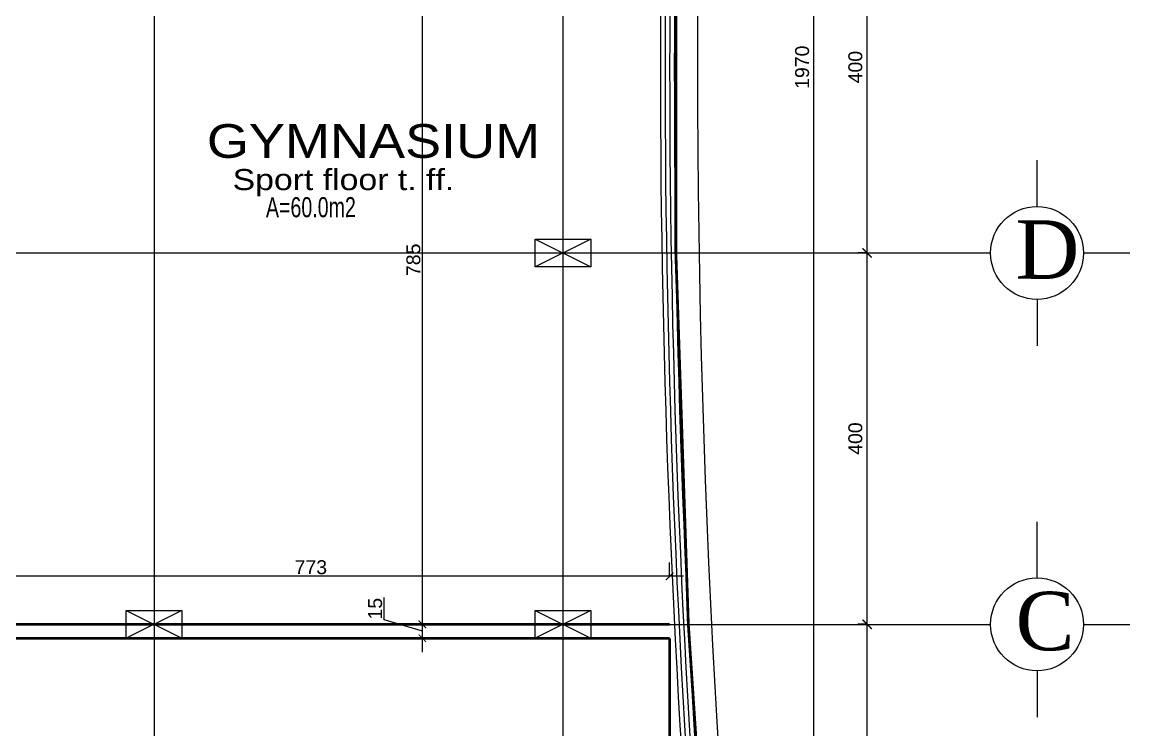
# Model space of a CAD drawing. Extents: x 250879 to 348495, y -51522 to -9360.
# Drawn here: x 280544 to 281737, y -22406 to -21644 of the extents above; entities that cross this region are included whole.
import ezdxf

# ---------------------------------------------------------------- set-up
doc = ezdxf.new("R2010")
doc.units = 0
doc.layers.get('0').update_dxf_attribs({"linetype": 'CONTINUOUS'})
doc.layers.get('DEFPOINTS').update_dxf_attribs({"color": 9, "linetype": 'CONTINUOUS'})
doc.layers.add('A-text finishing', color=6, linetype='CONTINUOUS', lineweight=13)
doc.layers.add('A-text function', color=30, linetype='CONTINUOUS', lineweight=20)
for name, color, linetype in [('AXIS', 1, 'CONTINUOUS'), ('COLUMN', 5, 'CONTINUOUS'), ('FURNITURE', 4, 'CONTINUOUS'), ('HATCH', 8, 'CONTINUOUS'), ('TEXT', 3, 'CONTINUOUS'), ('WALL', 7, 'CONTINUOUS'), ('WALL1', 2, 'CONTINUOUS')]:
    doc.layers.add(name, color=color, linetype=linetype)
doc.styles.add('ARIAL', font='BOD_CR.TTF', dxfattribs={"width": 1.2})
doc.styles.get("Standard").update_dxf_attribs({"font": 'sanss___.ttf', "height": 15})
doc.styles.add('style2', font='romantic.ttf', dxfattribs={"height": 50})
doc.dimstyles.get("Standard").update_dxf_attribs({"dimtxt": 15, "dimasz": 10, "dimexe": 10, "dimexo": 30, "dimgap": 5, "dimtad": 1, "dimdec": 0, "dimdsep": 46, "dimtxsty": 'Standard', "dimblk1": 'ARCHTICK', "dimblk2": 'ARCHTICK', "dimsah": 1, "dimcen": 2.5, "dimdle": 15, "dimclrd": 3, "dimclre": 3, "dimclrt": 3, "dimazin": 0, "dimtfac": 1, "dimtdec": 0, "dimtmove": 2, "dimatfit": 2, "dimldrblk": 'ARCHTICK', "dimfxl": 1.0455, "dimfxlon": 1, "dimtolj": 1, "dimtzin": 0, "dimarcsym": 0})
doc.dimstyles.new('STANDARD$0', dxfattribs={"dimscale": 0, "dimtxt": 12, "dimasz": 8, "dimexe": 15, "dimexo": 0.0625, "dimgap": 2, "dimtad": 1, "dimdec": 0, "dimzin": 0, "dimdsep": 46, "dimtxsty": 'Standard', "dimblk1": 'ARCHTICK', "dimblk2": 'ARCHTICK', "dimsah": 1, "dimcen": 0.09, "dimdle": 15, "dimclrd": 3, "dimclre": 3, "dimclrt": 3, "dimazin": 0, "dimtfac": 1, "dimtdec": 0, "dimtofl": 0, "dimtmove": 1, "dimatfit": 3, "dimldrblk": 'ARCHTICK', "dimfxl": 1.0455, "dimfxlon": 1, "dimtolj": 1, "dimtzin": 0, "dimarcsym": 0})

# ---------------------------------------------------------------- blocks, each defined once
blk = doc.blocks.new('_ARCHTICK')
at = {"color": 0, "linetype": 'ByBlock', "const_width": 0.15}
blk.add_lwpolyline([(-0.5, -0.5), (0.5, 0.5)], dxfattribs=at)
blk = doc.blocks.new('*D135')
at = {"layer": 'DEFPOINTS', "color": 0, "linetype": 'ByBlock', "ltscale": 3, "transparency": 16777216}
for p in [(281453.9, -22292.8), (281453.9, -22292.8), (281387.1, -22693)]:
    blk.add_point(p, dxfattribs=at)
at = {"layer": 'WALL1', "color": 3, "linetype": 'ByBlock', "lineweight": -2, "ltscale": 3, "transparency": 16777216}
for p, q in [((281453.9, -22708), (281453.9, -22277.8)), ((281453.9, -22292.8), (281443.9, -22292.8)), ((281452.9, -22693), (281463.9, -22693))]:
    blk.add_line(p, q, dxfattribs=at)
at = {"layer": 'WALL1', "color": 3, "linetype": 'ByBlock', "lineweight": -2, "ltscale": 3, "transparency": 16777216, "xscale": 10, "yscale": 10, "zscale": 10}
for p, rotation in [((281453.9, -22292.8), 90), ((281453.9, -22693), 270)]:
    blk.add_blockref('_ARCHTICK', p, dxfattribs=dict(at, rotation=rotation))
at = {"layer": 'WALL1', "color": 3, "linetype": 'ByBlock', "ltscale": 3, "transparency": 16777216, "insert": (281441.2, -22492.9), "char_height": 15, "attachment_point": 5, "rotation": 90}
blk.add_mtext('\\A1;400', dxfattribs=at)
blk = doc.blocks.new('*D136')
at = {"layer": 'DEFPOINTS', "color": 0, "linetype": 'ByBlock', "ltscale": 3, "transparency": 16777216}
for p in [(281453.9, -21892.8), (281453.9, -21892.8), (281453.9, -22292.8)]:
    blk.add_point(p, dxfattribs=at)
at = {"layer": 'WALL1', "color": 3, "linetype": 'ByBlock', "lineweight": -2, "ltscale": 3, "transparency": 16777216}
for p, q in [((281453.9, -22307.8), (281453.9, -21877.8)), ((281453.9, -21892.8), (281443.9, -21892.8)), ((281453.9, -22292.8), (281443.9, -22292.8))]:
    blk.add_line(p, q, dxfattribs=at)
at = {"layer": 'WALL1', "color": 3, "linetype": 'ByBlock', "lineweight": -2, "ltscale": 3, "transparency": 16777216, "xscale": 10, "yscale": 10, "zscale": 10}
for p, rotation in [((281453.9, -21892.8), 90), ((281453.9, -22292.8), 270)]:
    blk.add_blockref('_ARCHTICK', p, dxfattribs=dict(at, rotation=rotation))
at = {"layer": 'WALL1', "color": 3, "linetype": 'ByBlock', "ltscale": 3, "transparency": 16777216, "insert": (281441.2, -22092.8), "char_height": 15, "attachment_point": 5, "rotation": 90}
blk.add_mtext('\\A1;400', dxfattribs=at)
blk = doc.blocks.new('*D137')
at = {"layer": 'DEFPOINTS', "color": 0, "linetype": 'ByBlock', "ltscale": 3, "transparency": 16777216}
for p in [(281453.9, -21492.8), (281453.9, -21492.8), (281453.9, -21892.8)]:
    blk.add_point(p, dxfattribs=at)
at = {"layer": 'WALL1', "color": 3, "linetype": 'ByBlock', "lineweight": -2, "ltscale": 3, "transparency": 16777216}
for p, q in [((281453.9, -21907.8), (281453.9, -21477.8)), ((281453.9, -21492.8), (281443.9, -21492.8)), ((281453.9, -21892.8), (281443.9, -21892.8))]:
    blk.add_line(p, q, dxfattribs=at)
at = {"layer": 'WALL1', "color": 3, "linetype": 'ByBlock', "lineweight": -2, "ltscale": 3, "transparency": 16777216, "xscale": 10, "yscale": 10, "zscale": 10}
for p, rotation in [((281453.9, -21492.8), 90), ((281453.9, -21892.8), 270)]:
    blk.add_blockref('_ARCHTICK', p, dxfattribs=dict(at, rotation=rotation))
at = {"layer": 'WALL1', "color": 3, "linetype": 'ByBlock', "ltscale": 3, "transparency": 16777216, "insert": (281441.2, -21692.8), "char_height": 15, "attachment_point": 5, "rotation": 90}
blk.add_mtext('\\A1;400', dxfattribs=at)
blk = doc.blocks.new('COLUMN')
at = {"layer": 'AXIS'}
for p, q in [((236924.7, -9644.3), (236984.7, -9674.3)), ((236984.7, -9644.3), (236924.7, -9674.3))]:
    blk.add_line(p, q, dxfattribs=at)
at = {"layer": 'COLUMN'}
blk.add_lwpolyline([(236924.7, -9644.3), (236984.7, -9644.3), (236984.7, -9674.3), (236924.7, -9674.3)], close=True, dxfattribs=at)
blk = doc.blocks.new('*D239')
at = {"layer": 'DEFPOINTS', "color": 0, "linetype": 'Continuous', "transparency": 16777216}
for p in [(280468.1, -22241.1), (280468.1, -22242.8), (281241.1, -22242.8)]:
    blk.add_point(p, dxfattribs=at)
at = {"layer": 'WALL', "color": 3, "linetype": 'Continuous', "lineweight": -2, "transparency": 16777216}
for p, q in [((280468.1, -22242.2), (280468.1, -22226.1)), ((281241.1, -22242.2), (281241.1, -22226.1)), ((281256.1, -22241.1), (280453.1, -22241.1))]:
    blk.add_line(p, q, dxfattribs=at)
at = {"layer": 'WALL', "color": 3, "linetype": 'Continuous', "lineweight": -2, "transparency": 16777216, "xscale": 8, "yscale": 8, "zscale": 8, "rotation": 180}
blk.add_blockref('_ARCHTICK', (280468.1, -22241.1), dxfattribs=at)
at = {"layer": 'WALL', "color": 3, "linetype": 'Continuous', "lineweight": -2, "transparency": 16777216, "xscale": 8, "yscale": 8, "zscale": 8}
blk.add_blockref('_ARCHTICK', (281241.1, -22241.1), dxfattribs=at)
at = {"layer": 'WALL', "color": 3, "linetype": 'Continuous', "transparency": 16777216, "insert": (280854.6, -22231.4), "char_height": 15, "attachment_point": 5}
blk.add_mtext('\\A1;773', dxfattribs=at)
blk = doc.blocks.new('*D350')
at = {"layer": 'DEFPOINTS', "color": 0, "linetype": 'Continuous', "transparency": 16777216}
for p in [(280974.8, -22292.8), (280974.8, -22292.8), (280974.8, -22307.8)]:
    blk.add_point(p, dxfattribs=at)
at = {"layer": 'WALL', "color": 3, "linetype": 'Continuous', "lineweight": -2, "transparency": 16777216}
for p, q in [((280933.6, -22288), (280933.6, -22264.1)), ((280974.8, -22322.8), (280974.8, -22277.8)), ((280974.8, -22300.3), (280933.6, -22288)), ((280974.8, -22292.8), (280959.8, -22292.8)), ((280974.8, -22307.8), (280959.8, -22307.8))]:
    blk.add_line(p, q, dxfattribs=at)
at = {"layer": 'WALL', "color": 3, "linetype": 'Continuous', "lineweight": -2, "transparency": 16777216, "xscale": 8, "yscale": 8, "zscale": 8}
for p, rotation in [((280974.8, -22292.8), 90), ((280974.8, -22307.8), 270)]:
    blk.add_blockref('_ARCHTICK', p, dxfattribs=dict(at, rotation=rotation))
at = {"layer": 'WALL', "color": 3, "linetype": 'Continuous', "transparency": 16777216, "insert": (280923.9, -22276), "char_height": 15, "attachment_point": 5, "rotation": 90}
blk.add_mtext('\\A1;15', dxfattribs=at)
blk = doc.blocks.new('*D351')
at = {"layer": 'DEFPOINTS', "color": 0, "linetype": 'Continuous', "transparency": 16777216}
for p in [(280974.8, -21507.8), (281032.3, -21507.8), (280974.8, -22292.8)]:
    blk.add_point(p, dxfattribs=at)
at = {"layer": 'WALL', "color": 3, "linetype": 'Continuous', "lineweight": -2, "transparency": 16777216}
for p, q in [((280974.8, -22307.8), (280974.8, -21492.8)), ((280975.8, -21507.8), (280959.8, -21507.8)), ((280974.8, -22292.8), (280959.8, -22292.8))]:
    blk.add_line(p, q, dxfattribs=at)
at = {"layer": 'WALL', "color": 3, "linetype": 'Continuous', "lineweight": -2, "transparency": 16777216, "xscale": 8, "yscale": 8, "zscale": 8}
for p, rotation in [((280974.8, -21507.8), 90), ((280974.8, -22292.8), 270)]:
    blk.add_blockref('_ARCHTICK', p, dxfattribs=dict(at, rotation=rotation))
at = {"layer": 'WALL', "color": 3, "linetype": 'Continuous', "transparency": 16777216, "insert": (280965.1, -21900.3), "char_height": 15, "attachment_point": 5, "rotation": 90}
blk.add_mtext('\\A1;785', dxfattribs=at)
blk = doc.blocks.new('*D1273')
at = {"layer": 'DEFPOINTS', "color": 0, "linetype": 'ByBlock', "ltscale": 3, "transparency": 16777216}
for p in [(281310.8, -20707.8), (281396.6, -20707.8), (281310.8, -22678)]:
    blk.add_point(p, dxfattribs=at)
at = {"layer": 'WALL1', "color": 3, "linetype": 'ByBlock', "lineweight": -2, "ltscale": 3, "transparency": 16777216}
for p, q in [((281396.6, -22693), (281396.6, -20692.8)), ((281395.6, -20707.8), (281406.6, -20707.8)), ((281395.6, -22678), (281406.6, -22678))]:
    blk.add_line(p, q, dxfattribs=at)
at = {"layer": 'WALL1', "color": 3, "linetype": 'ByBlock', "lineweight": -2, "ltscale": 3, "transparency": 16777216, "xscale": 10, "yscale": 10, "zscale": 10}
for p, rotation in [((281396.6, -20707.8), 90), ((281396.6, -22678), 270)]:
    blk.add_blockref('_ARCHTICK', p, dxfattribs=dict(at, rotation=rotation))
at = {"layer": 'WALL1', "color": 3, "linetype": 'ByBlock', "ltscale": 3, "transparency": 16777216, "insert": (281383.9, -21692.9), "char_height": 15, "attachment_point": 5, "rotation": 90}
blk.add_mtext('\\A1;1970', dxfattribs=at)

msp = doc.modelspace()

# ---------------------------------------------------------------- linework, layer by layer
at = {"layer": 'AXIS'}
for p, q in [((280685.64357, -19847.6712), (280685.64357, -23531.69157)), ((281126.12045, -19847.6712), (281126.12045, -23524.12587)), ((281636.86524, -21842.89), (281636.86524, -21792.89)), ((280437.69274, -21892.83296), (281586.86527, -21892.83296)), ((281686.86524, -21892.89), (281736.86524, -21892.89)), ((281636.86524, -21942.89), (281636.86524, -21992.89)), ((281636.86524, -22242.89), (281636.86524, -22182.46136)), ((279241.49798, -22292.83296), (281586.86527, -22292.83296)), ((281686.86524, -22292.89), (281736.86524, -22292.89)), ((281636.86524, -22342.89), (281636.86524, -22392.89))]:
    msp.add_line(p, q, dxfattribs=at)
for centre in [(281636.86524, -21892.89), (281636.86524, -22292.89)]:
    msp.add_circle(centre, 50, dxfattribs=at)
at = {"layer": 'FURNITURE'}
for radius in [11924.27437, 11914.27437]:
    msp.add_arc((293160.4054, -21692.91526), radius, 175.261308771, 184.738691229, dxfattribs=at)
at = {"layer": 'HATCH', "linetype": 'ByBlock', "ltscale": 3}
msp.add_line((281241.12045, -22292.83296), (280688.12045, -22292.83296), dxfattribs=at)
at = {"layer": 'WALL', "color": 4, "linetype": 'Continuous', "const_width": 3}
msp.add_lwpolyline([(279420.21646, -22677.99755), (279444.71745, -22292.83296), (279458.0308, -21900.33296), (279400.41664, -21900.33296), (279400.41664, -21477.83296), (279482.86847, -21476.33388), (279469.71551, -21092.83296), (279420.21646, -20707.83296), (279374.84777, -20272.66838), (279463.78441, -20272.66838), (279463.78441, -20157.66838), (281267.1838, -20156.76961), (281267.1838, -20272.66838), (281356.12045, -20272.66838), (281310.8395, -20707.83296), (281286.85608, -20708.65908), (281261.2527, -21092.83296), (281247.81119, -21492.83296), (281247.80843, -21892.83296), (281261.24441, -22292.83296), (281286.85608, -22677.17144)], dxfattribs=at)
at = {"layer": 'WALL', "linetype": 'Continuous', "const_width": 3}
for points in [[(281156.12045, -22292.83296), (281241.12045, -22292.83296), (279806.02723, -22292.83296)], [(281156.12045, -22307.83296), (281241.12045, -22307.83296), (279806.02723, -22307.83296)], [(281241.12045, -22307.83296), (281241.12045, -23093.16214)]]:
    msp.add_lwpolyline(points, dxfattribs=at)
at = {"layer": 'WALL1'}
for centre, radius, start, end in [((293180.4054, -21692.91526), 11909.27437, 173.150860683, 186.849139317), ((293160.4054, -21692.91526), 11929.27437, 175.261308771, 184.738691229), ((293160.4054, -21692.91526), 11919.27437, 175.261308771, 184.738691229)]:
    msp.add_arc(centre, radius, start, end, dxfattribs=at)

# ---------------------------------------------------------------- block references
at = {"layer": 'WALL', "linetype": 'Continuous'}
for p in [(44171.42097, -12233.57644), (43730.94409, -12633.57644), (44171.42097, -12633.57644)]:
    msp.add_blockref('COLUMN', p, dxfattribs=at)

# ---------------------------------------------------------------- texts
at = {"layer": 'A-text finishing', "style": 'ARIAL', "width": 1.2}
msp.add_text('Sport floor t. ff.', height=22.68, dxfattribs=at).set_placement((280770.33122, -21825.22543))
at = {"layer": 'A-text function', "insert": (280742.54976, -21754.20098), "char_height": 36.288, "width": 1099.354112, "attachment_point": 1, "style": 'ARIAL'}
msp.add_mtext('GYMNASIUM', dxfattribs=at)
at = {"layer": 'TEXT', "width": 0.7}
msp.add_text('A=60.0m2', height=21.6, rotation=0.12694545, dxfattribs=at).set_placement((280806.23413, -21854.55923))
at = {"layer": 'TEXT', "char_height": 63, "width": 240.4607, "attachment_point": 1, "style": 'style2'}
for s, insert in [('D', (281613.77701, -21857.71826)), ('C', (281613.77701, -22257.71826))]:
    msp.add_mtext(s, dxfattribs=dict(at, insert=insert))

# ---------------------------------------------------------------- dimensions: what is measured, and where the dimension line sits
at = {"layer": 'WALL', "linetype": 'Continuous'}
for base, p1, p2, picture, middle in [((280974.78974, -21507.83296), (280974.78974, -22292.83296), (281032.29652, -21507.83296), '*D351', (280965.0634, -21900.33296)), ((280974.78974, -22292.83296), (280974.78974, -22307.83296), (280974.78974, -22292.83296), '*D350', (280923.88439, -22285.97926))]:
    dim = msp.add_linear_dim(base=base, p1=p1, p2=p2, angle=90, dimstyle='STANDARD$0', override={"dimscale": 1}, dxfattribs=at)
    dim.commit()
    dim.dimension.update_dxf_attribs({"geometry": picture, "text_midpoint": middle})
dim = msp.add_linear_dim(base=(280468.12045, -22241.12889), p1=(281241.12045, -22242.79182), p2=(280468.12045, -22242.79182), dimstyle='STANDARD$0', override={"dimscale": 1}, dxfattribs=at)
dim.commit()
dim.dimension.update_dxf_attribs({"geometry": '*D239', "text_midpoint": (280854.62045, -22231.39226)})
at = {"layer": 'WALL1', "linetype": 'ByBlock', "ltscale": 3}
for base, p1, p2, dimstyle, override, picture, middle in [((281396.64211, -20707.83296), (281310.75175, -22677.99755), (281310.8395, -20707.83296), 'STANDARD$0', {"dimscale": 1, "dimtxt": 15, "dimasz": 10, "dimexe": 10, "dimexo": 30, "dimgap": 5, "dimzin": 8, "dimcen": 2.5, "dimtofl": 1, "dimatfit": 2}, '*D1273', (281383.91578, -21692.91526)), ((281453.93556, -21492.83296), (281453.93556, -21892.83296), (281453.93556, -21492.83296), 'Standard', {"dimtmove": 1}, '*D137', (281441.20922, -21692.83296)), ((281453.93556, -21892.83296), (281453.93556, -22292.83296), (281453.93556, -21892.83296), 'Standard', {"dimtmove": 1}, '*D136', (281441.20922, -22092.83296)), ((281453.93556, -22292.83296), (281387.12045, -22692.99755), (281453.93556, -22292.83296), 'Standard', {"dimtmove": 1}, '*D135', (281441.20922, -22492.91526))]:
    dim = msp.add_linear_dim(base=base, p1=p1, p2=p2, angle=90, dimstyle=dimstyle, override=override, dxfattribs=at)
    dim.commit()
    dim.dimension.update_dxf_attribs({"geometry": picture, "text_midpoint": middle})

doc.saveas('drawing.dxf')
